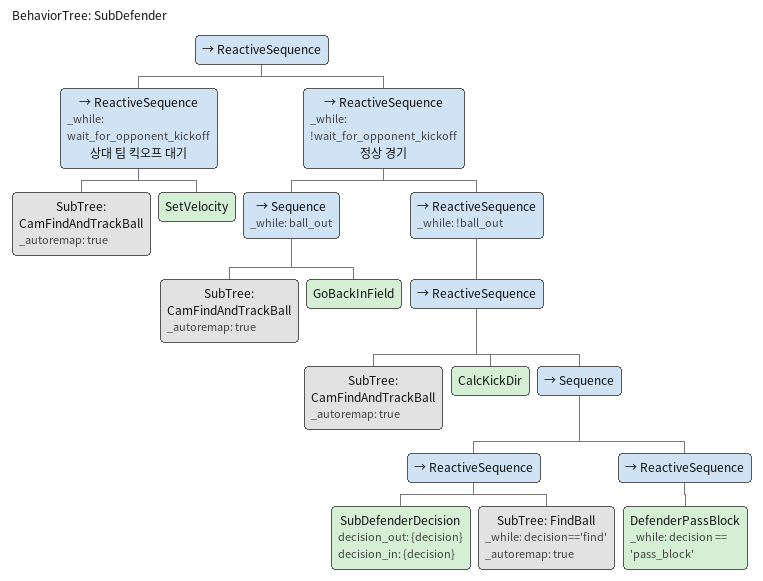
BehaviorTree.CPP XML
<root BTCPP_format="4" >
   <include path="./cam_find_and_track_ball.xml" />
   <include path="./locate.xml" />
   <include path="./find_ball.xml" />

   <BehaviorTree ID="SubDefender">
      <ReactiveSequence>
         <!-- 자기 위치 추정 -->

         <!-- 공 위치 알 때만 로컬라이제이션(공 위치에 대한 find상태가 아님을 의미)-->

         <!-- 상대 킥오프 대기 -->
         <ReactiveSequence _while="wait_for_opponent_kickoff" name="상대 팀 킥오프 대기">
            <SubTree ID="CamFindAndTrackBall" _autoremap="true" />
            <SetVelocity />
         </ReactiveSequence>

         <!-- 정상 경기 -->
         <ReactiveSequence _while="!wait_for_opponent_kickoff" name="정상 경기">

            <!-- 공이 아웃된 경우 -->
            <Sequence _while="ball_out">
               <SubTree ID="CamFindAndTrackBall" _autoremap="true" />
               <GoBackInField />
            </Sequence>

            <!-- 공이 인플레이 -->
            <ReactiveSequence _while="!ball_out">
               <ReactiveSequence>
                  <!-- 공 추적 -->
                  <SubTree ID="CamFindAndTrackBall" _autoremap="true" />

                  <!-- 킥 방향 계산 (패스 방향) -->
                  <CalcKickDir />

                  <Sequence>

                     <ReactiveSequence>
                        <SubDefenderDecision decision_out="{decision}" decision_in="{decision}" />
                        <!-- 공 찾기 -->
                        <SubTree ID="FindBall" _while="decision=='find'" _autoremap="true" />
                     </ReactiveSequence>

                     <!-- 행동 실행 -->
                     <ReactiveSequence>
                        <!--패스길 차단-->
                        <DefenderPassBlock _while="decision == 'pass_block'" />
                     </ReactiveSequence>
                  </Sequence>
               </ReactiveSequence>
            </ReactiveSequence>
         </ReactiveSequence>
      </ReactiveSequence>
   </BehaviorTree>
</root>
